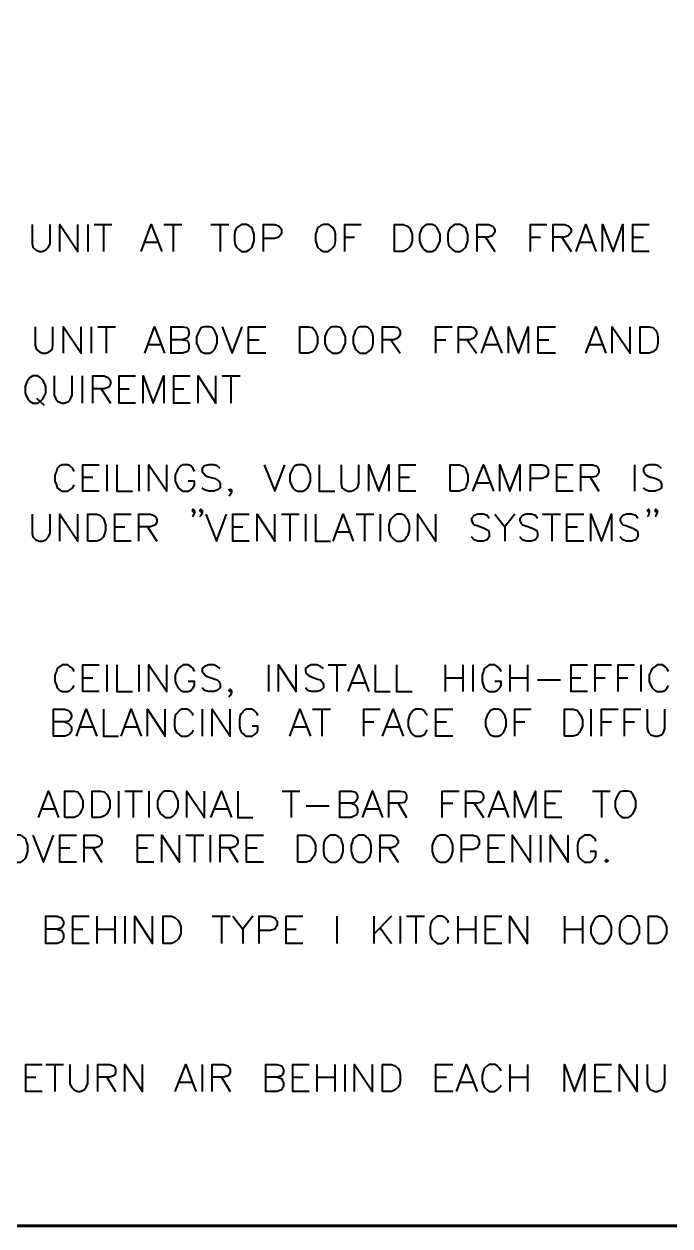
# Model space of a CAD drawing. Header units: inches. Extents: x 5 to 516, y -193 to 129.
# Drawn here: x 392.76 to 401.84, y -189.62 to -172.74 of the extents above; entities that cross this region are included whole.
import ezdxf

# ---------------------------------------------------------------- set-up
doc = ezdxf.new("R2010")
doc.units = ezdxf.units.IN
doc.header["$MEASUREMENT"] = 0
doc.layers.add('PDF10_Geometry', color=7, linetype='Continuous')

msp = doc.modelspace()

# ---------------------------------------------------------------- linework, layer by layer
at = {"layer": 'PDF10_Geometry', "lineweight": 60}
msp.add_lwpolyline([(492.0841215, -99.6385468), (357.0896039, -99.6385468), (357.0896039, -189.6248923), (492.0841215, -189.6248923)], dxfattribs=at)
at = {"layer": 'PDF10_Geometry', "lineweight": 40}
for points in [[(392.8781403, -175.5554603), (392.8781403, -175.8254494), (392.8881399, -175.8754473), (392.9281382, -175.9154457), (392.9781362, -175.9354449), (393.0181346, -175.9354449), (393.0681326, -175.9154457), (393.1081309, -175.8754473), (393.1281301, -175.8254494), (393.1281301, -175.5554603)], [(393.268121, -175.9354449), (393.268121, -175.5554603), (393.5181109, -175.9354449), (393.5181109, -175.5554603)], [(393.6581086, -175.5554603), (393.6581086, -175.9354449)], [(393.7481016, -175.5554603), (393.9980914, -175.5554603)], [(393.8780997, -175.5554603), (393.8780997, -175.9354449)], [(394.4080747, -175.9354449), (394.5480691, -175.5554603), (394.698063, -175.9354449)], [(394.7280618, -175.5554603), (394.9780516, -175.5554603)], [(394.8580599, -175.5554603), (394.8580599, -175.9354449)], [(395.3880349, -175.5554603), (395.6380248, -175.5554603)], [(395.5180331, -175.5554603), (395.5180331, -175.9354449)], [(396.1280049, -175.9354449), (396.1280049, -175.5554603), (396.2879984, -175.5554603), (396.3379964, -175.5754595), (396.3579956, -175.5954587), (396.3779947, -175.6254575), (396.3779947, -175.685455), (396.3579956, -175.7154538), (396.3379964, -175.735453), (396.2879984, -175.7554522), (396.1280049, -175.7554522)], [(397.2679586, -175.9354449), (397.2679586, -175.5554603), (397.4979493, -175.5554603)], [(399.1278831, -175.9354449), (399.1278831, -175.5554603), (399.2878766, -175.5554603), (399.3378745, -175.5754595), (399.3578737, -175.5954587), (399.3778729, -175.6254575), (399.3778729, -175.6654558), (399.3578737, -175.6954546), (399.3378745, -175.7154538), (399.2878766, -175.735453), (399.1278831, -175.735453)], [(399.877856, -175.9354449), (399.877856, -175.5554603), (400.1078467, -175.5554603)], [(400.197843, -175.9354449), (400.197843, -175.5554603), (400.3578365, -175.5554603), (400.4078345, -175.5754595), (400.4278337, -175.5954587), (400.4478329, -175.6254575), (400.4478329, -175.6654558), (400.4278337, -175.6954546), (400.4078345, -175.7154538), (400.3578365, -175.735453), (400.197843, -175.735453)], [(400.51783, -175.9354449), (400.6578243, -175.5554603), (400.7978186, -175.9354449)], [(400.8878116, -175.9354449), (400.8878116, -175.5554603), (401.0378055, -175.9354449), (401.1777998, -175.5554603), (401.1777998, -175.9354449)], [(401.5477882, -175.9354449), (401.3177975, -175.9354449), (401.3177975, -175.5554603), (401.5477882, -175.5554603)], [(397.2679586, -175.735453), (397.4079529, -175.735453)], [(399.2478782, -175.735453), (399.3778729, -175.9354449)], [(399.877856, -175.735453), (400.0178503, -175.735453)], [(400.3178381, -175.735453), (400.4478329, -175.9354449)], [(401.3177975, -175.735453), (401.4677914, -175.735453)], [(394.4680723, -175.8054502), (394.6380654, -175.8054502)], [(400.5678246, -175.8054502), (400.7478173, -175.8054502)], [(392.9181386, -176.9954018), (392.9181386, -177.2553913), (392.9381378, -177.3153888), (392.9781362, -177.3453876), (393.0281342, -177.3653868), (393.0681326, -177.3653868), (393.1181305, -177.3453876), (393.1581289, -177.3153888), (393.1681285, -177.2553913), (393.1681285, -176.9954018)], [(393.3181224, -177.3653868), (393.3181224, -176.9954018), (393.5681123, -177.3653868), (393.5681123, -176.9954018)], [(393.7081032, -176.9954018), (393.7081032, -177.3653868)], [(393.7981029, -176.9954018), (394.0480928, -176.9954018)], [(393.918098, -176.9954018), (393.918098, -177.3653868)], [(394.4580761, -177.3653868), (394.5980704, -176.9954018), (394.7380647, -177.3653868)], [(394.9880512, -177.1753945), (395.0480488, -177.1853941), (395.0680479, -177.2053933), (395.0780475, -177.2453917), (395.0780475, -177.2953897), (395.0680479, -177.335388), (395.0480488, -177.3453876), (394.9880512, -177.3653868), (394.8280577, -177.3653868), (394.8280577, -176.9954018), (394.9880512, -176.9954018), (395.0480488, -177.0054014), (395.0680479, -177.0254006), (395.0780475, -177.065399), (395.0780475, -177.0953978), (395.0680479, -177.1353962), (395.0480488, -177.1553953), (394.9880512, -177.1753945), (394.8280577, -177.1753945)], [(395.5480285, -176.9954018), (395.6880228, -177.3653868), (395.8280171, -176.9954018)], [(396.1580071, -177.3653868), (395.9180168, -177.3653868), (395.9180168, -176.9954018), (396.1580071, -176.9954018)], [(397.7979405, -177.3653868), (397.7979405, -176.9954018), (397.957934, -176.9954018), (398.0079319, -177.0054014), (398.0279311, -177.0254006), (398.0479303, -177.065399), (398.0479303, -177.0953978), (398.0279311, -177.1353962), (398.0079319, -177.1553953), (397.957934, -177.1753945), (397.7979405, -177.1753945)], [(398.5479066, -177.3653868), (398.5479066, -176.9954018), (398.7778973, -176.9954018)], [(398.8678936, -177.3653868), (398.8678936, -176.9954018), (399.0278871, -176.9954018), (399.0778851, -177.0054014), (399.0978843, -177.0254006), (399.1178835, -177.065399), (399.1178835, -177.0953978), (399.0978843, -177.1353962), (399.0778851, -177.1553953), (399.0278871, -177.1753945), (398.8678936, -177.1753945)], [(399.1878806, -177.3653868), (399.3278749, -176.9954018), (399.4778689, -177.3653868)], [(399.5678652, -177.3653868), (399.5678652, -176.9954018), (399.7078595, -177.3653868), (399.8478538, -176.9954018), (399.8478538, -177.3653868)], [(400.2278384, -177.3653868), (399.9878481, -177.3653868), (399.9878481, -176.9954018), (400.2278384, -176.9954018)], [(400.6578243, -177.3653868), (400.7978186, -176.9954018), (400.937813, -177.3653868)], [(401.0278059, -177.3653868), (401.0278059, -176.9954018), (401.2777958, -177.3653868), (401.2777958, -176.9954018)], [(394.5080707, -177.2453917), (394.6880634, -177.2453917)], [(395.9180168, -177.1753945), (396.0680107, -177.1753945)], [(397.9179356, -177.1753945), (398.0479303, -177.3653868)], [(398.5479066, -177.1753945), (398.6879009, -177.1753945)], [(398.9878888, -177.1753945), (399.1178835, -177.3653868)], [(399.237882, -177.2453917), (399.4178747, -177.2453917)], [(399.9878481, -177.1753945), (400.1378421, -177.1753945)], [(400.7078189, -177.2453917), (400.8878116, -177.2453917)], [(393.1881243, -177.6853738), (393.1881243, -177.9553629), (393.2081235, -178.0053608), (393.2381223, -178.0453592), (393.2981198, -178.0653584), (393.3281186, -178.0653584), (393.3881162, -178.0453592), (393.418115, -178.0053608), (393.4381141, -177.9553629), (393.4381141, -177.6853738)], [(393.5781118, -177.6853738), (393.5781118, -178.0653584)], [(393.7281024, -178.0653584), (393.7281024, -177.6853738), (393.8880959, -177.6853738), (393.9380938, -177.705373), (393.958093, -177.7253722), (393.9780922, -177.755371), (393.9780922, -177.7953693), (393.958093, -177.8353677), (393.9380938, -177.8453673), (393.8880959, -177.8653665), (393.7281024, -177.8653665)], [(394.3280814, -178.0653584), (394.0980907, -178.0653584), (394.0980907, -177.6853738), (394.3280814, -177.6853738)], [(394.4380769, -178.0653584), (394.4380769, -177.6853738), (394.5780712, -178.0653584), (394.7280651, -177.6853738), (394.7280651, -178.0653584)], [(395.0980467, -178.0653584), (394.8680561, -178.0653584), (394.8680561, -177.6853738), (395.0980467, -177.6853738)], [(395.2080423, -178.0653584), (395.2080423, -177.6853738), (395.4580321, -178.0653584), (395.4580321, -177.6853738)], [(395.5480285, -177.6853738), (395.7980183, -177.6853738)], [(395.6680236, -177.6853738), (395.6680236, -178.0653584)], [(393.8480975, -177.8653665), (393.9780922, -178.0653584)], [(394.0980907, -177.8653665), (394.238085, -177.8653665)], [(394.8680561, -177.8653665), (395.0080504, -177.8653665)], [(392.9381311, -177.9953612), (393.0481266, -178.0953572)], [(393.4681129, -179.0253194), (393.4481137, -178.985321), (393.4081154, -178.9453226), (393.3781166, -178.9353231), (393.2981198, -178.9353231), (393.268121, -178.9453226), (393.2281227, -178.985321), (393.2181231, -179.0253194), (393.1981239, -179.0753174), (393.1981239, -179.1653137), (393.2181231, -179.2153117), (393.2281227, -179.2553101), (393.268121, -179.2853088), (393.2981198, -179.305308), (393.3781166, -179.305308), (393.4081154, -179.2853088), (393.4481137, -179.2553101), (393.4681129, -179.2153117)], [(393.8180987, -179.305308), (393.588108, -179.305308), (393.588108, -178.9353231), (393.8180987, -178.9353231)], [(393.9280942, -178.9353231), (393.9280942, -179.305308)], [(394.0680886, -178.9353231), (394.0680886, -179.305308), (394.2880796, -179.305308)], [(394.3780794, -178.9353231), (394.3780794, -179.305308)], [(394.5180737, -179.305308), (394.5180737, -178.9353231), (394.7680635, -179.305308), (394.7680635, -178.9353231)], [(395.1580477, -179.0253194), (395.1380485, -178.985321), (395.1080497, -178.9453226), (395.0680513, -178.9353231), (394.9980542, -178.9353231), (394.9680554, -178.9453226), (394.928057, -178.985321), (394.9080578, -179.0253194), (394.8880586, -179.0753174), (394.8880586, -179.1653137), (394.9080578, -179.2153117), (394.928057, -179.2553101), (394.9680554, -179.2853088), (394.9980542, -179.305308), (395.0680513, -179.305308), (395.1080497, -179.2853088), (395.1380485, -179.2553101), (395.1580477, -179.2153117), (395.1580477, -179.1653137), (395.0680513, -179.1653137)], [(395.5180331, -178.985321), (395.4780347, -178.9453226), (395.4280367, -178.9353231), (395.3580396, -178.9353231), (395.298042, -178.9453226), (395.2680432, -178.985321), (395.2680432, -179.0253194), (395.2880424, -179.0553182), (395.298042, -179.0753174), (395.3380404, -179.0953166), (395.4480359, -179.1253153), (395.4780347, -179.1453145), (395.4980339, -179.1653137), (395.5180331, -179.1953125), (395.5180331, -179.2553101), (395.4780347, -179.2853088), (395.4280367, -179.305308), (395.3580396, -179.305308), (395.298042, -179.2853088), (395.2680432, -179.2553101)], [(396.1380079, -178.9353231), (396.2880018, -179.305308), (396.4279961, -178.9353231)], [(396.9079732, -178.9353231), (396.9079732, -179.305308), (397.1279643, -179.305308)], [(397.217964, -178.9353231), (397.217964, -179.1953125), (397.2279636, -179.2553101), (397.267962, -179.2853088), (397.31796, -179.305308), (397.3579583, -179.305308), (397.4079563, -179.2853088), (397.4479547, -179.2553101), (397.4679539, -179.1953125), (397.4679539, -178.9353231)], [(397.6079448, -179.305308), (397.6079448, -178.9353231), (397.7479391, -179.305308), (397.8879334, -178.9353231), (397.8879334, -179.305308)], [(398.2679214, -179.305308), (398.0379307, -179.305308), (398.0379307, -178.9353231), (398.2679214, -178.9353231)], [(399.0678855, -179.305308), (399.2178794, -178.9353231), (399.3578737, -179.305308)], [(399.4478701, -179.305308), (399.4478701, -178.9353231), (399.5878644, -179.305308), (399.7278587, -178.9353231), (399.7278587, -179.305308)], [(399.877856, -179.305308), (399.877856, -178.9353231), (400.0378495, -178.9353231), (400.0878475, -178.9453226), (400.1078467, -178.9653218), (400.1278458, -179.0053202), (400.1278458, -179.0553182), (400.1078467, -179.0953166), (400.0878475, -179.1053161), (400.0378495, -179.1253153), (399.877856, -179.1253153)], [(400.4778282, -179.305308), (400.2478376, -179.305308), (400.2478376, -178.9353231), (400.4778282, -178.9353231)], [(400.5878238, -179.305308), (400.5878238, -178.9353231), (400.7478173, -178.9353231), (400.7978152, -178.9453226), (400.8178144, -178.9653218), (400.8378136, -179.0053202), (400.8378136, -179.035319), (400.8178144, -179.0753174), (400.7978152, -179.0953166), (400.7478173, -179.1053161), (400.5878238, -179.1053161)], [(401.3377967, -178.9353231), (401.3377967, -179.305308)], [(401.7177813, -178.985321), (401.6777829, -178.9453226), (401.6277849, -178.9353231), (401.5477882, -178.9353231), (401.4977902, -178.9453226), (401.4677914, -178.985321), (401.4677914, -179.0253194), (401.477791, -179.0553182), (401.4977902, -179.0753174), (401.5377886, -179.0953166), (401.6377845, -179.1253153), (401.6777829, -179.1453145), (401.6977821, -179.1653137), (401.7177813, -179.1953125), (401.7177813, -179.2553101), (401.6777829, -179.2853088), (401.6277849, -179.305308), (401.5477882, -179.305308), (401.4977902, -179.2853088), (401.4677914, -179.2553101)], [(393.588108, -179.1053161), (393.7281024, -179.1053161)], [(398.0379307, -179.1053161), (398.177925, -179.1053161)], [(400.2478376, -179.1053161), (400.3878319, -179.1053161)], [(400.7178219, -179.1053161), (400.837817, -179.305308)], [(395.6780266, -179.2853088), (395.6580274, -179.305308), (395.6380282, -179.2853088), (395.6580274, -179.2753092), (395.6780266, -179.2853088), (395.6780266, -179.3253072), (395.6580274, -179.355306), (395.6380282, -179.3753052)], [(399.1278831, -179.1853129), (399.2978762, -179.1853129)], [(392.8781403, -179.625295), (392.8781403, -179.8952841), (392.8881399, -179.945282), (392.9281382, -179.9852804), (392.9781362, -180.0052796), (393.0181346, -180.0052796), (393.0681326, -179.9852804), (393.1081309, -179.945282), (393.1281301, -179.8952841), (393.1281301, -179.625295)], [(393.268121, -180.0052796), (393.268121, -179.625295), (393.5181109, -180.0052796), (393.5181109, -179.625295)], [(394.2680838, -180.0052796), (394.0380932, -180.0052796), (394.0380932, -179.625295), (394.2680838, -179.625295)], [(394.3780794, -180.0052796), (394.3780794, -179.625295), (394.5380729, -179.625295), (394.5880708, -179.6452942), (394.60807, -179.6652934), (394.6280692, -179.6952922), (394.6280692, -179.7352906), (394.60807, -179.7752889), (394.5880708, -179.7852885), (394.5380729, -179.8052877), (394.3780794, -179.8052877)], [(395.1580477, -179.5752971), (395.1380485, -179.5952963), (395.1280489, -179.5752971), (395.1380485, -179.5552979), (395.1580477, -179.5752971), (395.1580477, -179.6052958), (395.1380485, -179.6452942), (395.1280489, -179.6652934)], [(395.2680398, -179.5752971), (395.2480406, -179.5952963), (395.2280414, -179.5752971), (395.2480406, -179.5552979), (395.2680398, -179.5752971), (395.2680398, -179.6052958), (395.2480406, -179.6452942), (395.2280414, -179.6652934)], [(395.3180412, -179.625295), (395.4680351, -180.0052796), (395.6080294, -179.625295)], [(395.9280164, -180.0052796), (395.6980258, -180.0052796), (395.6980258, -179.625295), (395.9280164, -179.625295)], [(396.0380119, -180.0052796), (396.0380119, -179.625295), (396.2880018, -180.0052796), (396.2880018, -179.625295)], [(396.3779981, -179.625295), (396.627988, -179.625295)], [(396.4979933, -179.625295), (396.4979933, -180.0052796)], [(396.7179843, -179.625295), (396.7179843, -180.0052796)], [(396.8579786, -179.625295), (396.8579786, -180.0052796), (397.0679701, -180.0052796)], [(397.1079651, -180.0052796), (397.2479594, -179.625295), (397.3879537, -180.0052796)], [(397.4279521, -179.625295), (397.677942, -179.625295)], [(397.5479472, -179.625295), (397.5479472, -180.0052796)], [(397.7679383, -179.625295), (397.7679383, -180.0052796)], [(398.2979202, -180.0052796), (398.2979202, -179.625295), (398.54791, -180.0052796), (398.54791, -179.625295)], [(399.2978796, -179.6852926), (399.2678808, -179.6452942), (399.2178828, -179.625295), (399.1378861, -179.625295), (399.0878881, -179.6452942), (399.0478897, -179.6852926), (399.0478897, -179.7152914), (399.0678889, -179.7552898), (399.0878881, -179.7752889), (399.1278865, -179.7852885), (399.2278824, -179.8252869), (399.2678808, -179.8452861), (399.28788, -179.8552857), (399.2978796, -179.8952841), (399.2978796, -179.945282), (399.2678808, -179.9852804), (399.2178828, -180.0052796), (399.1378861, -180.0052796), (399.0878881, -179.9852804), (399.0478897, -179.945282)], [(399.3778763, -179.625295), (399.5178706, -179.8052877), (399.5178706, -180.0052796)], [(399.6578649, -179.625295), (399.5178706, -179.8052877)], [(399.9778519, -179.6852926), (399.9478532, -179.6452942), (399.8878556, -179.625295), (399.8178584, -179.625295), (399.7678605, -179.6452942), (399.7278621, -179.6852926), (399.7278621, -179.7152914), (399.7478613, -179.7552898), (399.7678605, -179.7752889), (399.7978592, -179.7852885), (399.9078548, -179.8252869), (399.9478532, -179.8452861), (399.9678523, -179.8552857), (399.9778519, -179.8952841), (399.9778519, -179.945282), (399.9478532, -179.9852804), (399.8878556, -180.0052796), (399.8178584, -180.0052796), (399.7678605, -179.9852804), (399.7278621, -179.945282)], [(400.0478457, -179.625295), (400.2978356, -179.625295)], [(400.1778438, -179.625295), (400.1778438, -180.0052796)], [(400.6278222, -180.0052796), (400.3878319, -180.0052796), (400.3878319, -179.625295), (400.6278222, -179.625295)], [(400.7278181, -180.0052796), (400.7278181, -179.625295), (400.877812, -180.0052796), (401.0178063, -179.625295), (401.0178063, -180.0052796)], [(401.3877913, -179.6852926), (401.3577925, -179.6452942), (401.2977949, -179.625295), (401.2277978, -179.625295), (401.1777998, -179.6452942), (401.1378014, -179.6852926), (401.1378014, -179.7152914), (401.1578006, -179.7552898), (401.1777998, -179.7752889), (401.2177982, -179.7852885), (401.3177941, -179.8252869), (401.3577925, -179.8452861), (401.3777917, -179.8552857), (401.3877913, -179.8952841), (401.3877913, -179.945282), (401.3577925, -179.9852804), (401.2977949, -180.0052796), (401.2277978, -180.0052796), (401.1777998, -179.9852804), (401.1378014, -179.945282)], [(401.5477848, -179.5752971), (401.5377852, -179.5952963), (401.517786, -179.5752971), (401.5377852, -179.5552979), (401.5477848, -179.5752971), (401.5477848, -179.6052958), (401.5377852, -179.6452942), (401.517786, -179.6652934)], [(401.6577837, -179.5752971), (401.6377845, -179.5952963), (401.6277849, -179.5752971), (401.6377845, -179.5552979), (401.6577837, -179.5752971), (401.6577837, -179.6052958), (401.6377845, -179.6452942), (401.6277849, -179.6652934)], [(394.0380932, -179.8052877), (394.1780875, -179.8052877)], [(394.4980745, -179.8052877), (394.6280692, -180.0052796)], [(395.6980258, -179.8052877), (395.8380201, -179.8052877)], [(397.1579665, -179.8752849), (397.3379592, -179.8752849)], [(400.3878319, -179.8052877), (400.5378258, -179.8052877)], [(393.4681129, -181.8352061), (393.4481137, -181.7952078), (393.4081154, -181.765209), (393.3781166, -181.7452098), (393.2981198, -181.7452098), (393.268121, -181.765209), (393.2281227, -181.7952078), (393.2181231, -181.8352061), (393.1981239, -181.8852041), (393.1981239, -181.9752004), (393.2181231, -182.035198), (393.2281227, -182.0651968), (393.268121, -182.1051952), (393.2981198, -182.1151948), (393.3781166, -182.1151948), (393.4081154, -182.1051952), (393.4481137, -182.0651968), (393.4681129, -182.035198)], [(393.8180987, -182.1151948), (393.588108, -182.1151948), (393.588108, -181.7452098), (393.8180987, -181.7452098)], [(393.9280942, -181.7452098), (393.9280942, -182.1151948)], [(394.0680886, -181.7452098), (394.0680886, -182.1151948), (394.2880796, -182.1151948)], [(394.3780794, -181.7452098), (394.3780794, -182.1151948)], [(394.5180737, -182.1151948), (394.5180737, -181.7452098), (394.7680635, -182.1151948), (394.7680635, -181.7452098)], [(395.1580477, -181.8352061), (395.1380485, -181.7952078), (395.1080497, -181.765209), (395.0680513, -181.7452098), (394.9980542, -181.7452098), (394.9680554, -181.765209), (394.928057, -181.7952078), (394.9080578, -181.8352061), (394.8880586, -181.8852041), (394.8880586, -181.9752004), (394.9080578, -182.035198), (394.928057, -182.0651968), (394.9680554, -182.1051952), (394.9980542, -182.1151948), (395.0680513, -182.1151948), (395.1080497, -182.1051952), (395.1380485, -182.0651968), (395.1580477, -182.035198), (395.1580477, -181.9752004), (395.0680513, -181.9752004)], [(395.5180331, -181.7952078), (395.4780347, -181.765209), (395.4280367, -181.7452098), (395.3580396, -181.7452098), (395.298042, -181.765209), (395.2680432, -181.7952078), (395.2680432, -181.8352061), (395.2880424, -181.8652049), (395.298042, -181.8852041), (395.3380404, -181.9052033), (395.4480359, -181.9452017), (395.4780347, -181.9552013), (395.4980339, -181.9752004), (395.5180331, -182.0151988), (395.5180331, -182.0651968), (395.4780347, -182.1051952), (395.4280367, -182.1151948), (395.3580396, -182.1151948), (395.298042, -182.1051952), (395.2680432, -182.0651968)], [(396.1980054, -181.7452098), (396.1980054, -182.1151948)], [(396.3379998, -182.1151948), (396.3379998, -181.7452098), (396.5879896, -182.1151948), (396.5879896, -181.7452098)], [(396.9679708, -181.7952078), (396.9279724, -181.765209), (396.8779744, -181.7452098), (396.7979777, -181.7452098), (396.7479797, -181.765209), (396.7179809, -181.7952078), (396.7179809, -181.8352061), (396.7279805, -181.8652049), (396.7479797, -181.8852041), (396.7879781, -181.9052033), (396.887974, -181.9452017), (396.9279724, -181.9552013), (396.9479716, -181.9752004), (396.9679708, -182.0151988), (396.9679708, -182.0651968), (396.9279724, -182.1051952), (396.8779744, -182.1151948), (396.7979777, -182.1151948), (396.7479797, -182.1051952), (396.7179809, -182.0651968)], [(397.0379713, -181.7452098), (397.2879612, -181.7452098)], [(397.1579665, -181.7452098), (397.1579665, -182.1151948)], [(397.31796, -182.1151948), (397.4679539, -181.7452098), (397.6079482, -182.1151948)], [(397.6979445, -181.7452098), (397.6979445, -182.1151948), (397.907936, -182.1151948)], [(397.9979323, -181.7452098), (397.9979323, -182.1151948), (398.2179234, -182.1151948)], [(398.6779047, -181.7452098), (398.6779047, -182.1151948)], [(398.9278912, -181.7452098), (398.9278912, -182.1151948)], [(399.0678855, -181.7452098), (399.0678855, -182.1151948)], [(399.4678693, -181.8352061), (399.4478701, -181.7952078), (399.4078717, -181.765209), (399.3778729, -181.7452098), (399.2978762, -181.7452098), (399.2678774, -181.765209), (399.227879, -181.7952078), (399.2178794, -181.8352061), (399.1978802, -181.8852041), (399.1978802, -181.9752004), (399.2178794, -182.035198), (399.227879, -182.0651968), (399.2678774, -182.1051952), (399.2978762, -182.1151948), (399.3778729, -182.1151948), (399.4078717, -182.1051952), (399.4478701, -182.0651968), (399.4678693, -182.035198), (399.4678693, -181.9752004), (399.3778729, -181.9752004)], [(399.5878644, -181.7452098), (399.5878644, -182.1151948)], [(399.8378576, -181.7452098), (399.8378576, -182.1151948)], [(400.6778201, -182.1151948), (400.4478295, -182.1151948), (400.4478295, -181.7452098), (400.6778201, -181.7452098)], [(400.7878157, -182.1151948), (400.7878157, -181.7452098), (401.0178063, -181.7452098)], [(401.1078027, -182.1151948), (401.1078027, -181.7452098), (401.3377933, -181.7452098)], [(401.4277897, -181.7452098), (401.4277897, -182.1151948)], [(401.8177772, -181.8352061), (401.797778, -181.7952078), (401.7677792, -181.765209), (401.7277809, -181.7452098), (401.6577837, -181.7452098), (401.6277849, -181.765209), (401.5877866, -181.7952078), (401.5677874, -181.8352061), (401.5477882, -181.8852041), (401.5477882, -181.9752004), (401.5677874, -182.035198), (401.5877866, -182.0651968), (401.6277849, -182.1051952), (401.6577837, -182.1151948), (401.7277809, -182.1151948), (401.7677792, -182.1051952), (401.797778, -182.0651968), (401.8177772, -182.035198)], [(393.588108, -181.9252025), (393.7281024, -181.9252025)], [(397.3779575, -181.9951996), (397.5479506, -181.9951996)], [(398.6779047, -181.9252025), (398.9278946, -181.9252025)], [(399.5878644, -181.9252025), (399.8378542, -181.9252025)], [(399.9778519, -181.9552013), (400.2978389, -181.9552013)], [(400.4478295, -181.9252025), (400.5878238, -181.9252025)], [(400.7878157, -181.9252025), (400.92781, -181.9252025)], [(401.1078027, -181.9252025), (401.247797, -181.9252025)], [(395.6780266, -182.1051952), (395.6580274, -182.1151948), (395.6380282, -182.1051952), (395.6580274, -182.085196), (395.6780266, -182.1051952), (395.6780266, -182.1351939), (395.6580274, -182.1751923), (395.6380282, -182.1951915)], [(393.3381148, -182.5451773), (393.3881128, -182.5651765), (393.408112, -182.5851757), (393.4281112, -182.6151745), (393.4281112, -182.675172), (393.408112, -182.7051708), (393.3881128, -182.72517), (393.3381148, -182.7451692), (393.1781213, -182.7451692), (393.1781213, -182.3651846), (393.3381148, -182.3651846), (393.3881128, -182.3851838), (393.408112, -182.405183), (393.4281112, -182.4451814), (393.4281112, -182.4751801), (393.408112, -182.5151785), (393.3881128, -182.5351777), (393.3381148, -182.5451773), (393.1781213, -182.5451773)], [(393.4981151, -182.7451692), (393.6381094, -182.3651846), (393.7881033, -182.7451692)], [(393.8780997, -182.3651846), (393.8780997, -182.7451692), (394.0880911, -182.7451692)], [(394.1280861, -182.7451692), (394.2680804, -182.3651846), (394.4080747, -182.7451692)], [(394.4980745, -182.7451692), (394.4980745, -182.3651846), (394.7480643, -182.7451692), (394.7480643, -182.3651846)], [(395.1380485, -182.455181), (395.1280489, -182.4251822), (395.0880505, -182.3851838), (395.0480521, -182.3651846), (394.978055, -182.3651846), (394.9480562, -182.3851838), (394.9080578, -182.4251822), (394.8880586, -182.455181), (394.8780591, -182.5151785), (394.8780591, -182.6051749), (394.8880586, -182.6551728), (394.9080578, -182.6951712), (394.9480562, -182.72517), (394.978055, -182.7451692), (395.0480521, -182.7451692), (395.0880505, -182.72517), (395.1280489, -182.6951712), (395.1380485, -182.6551728)], [(395.2680398, -182.3651846), (395.2680398, -182.7451692)], [(395.4080341, -182.7451692), (395.4080341, -182.3651846), (395.658024, -182.7451692), (395.658024, -182.3651846)], [(396.0480081, -182.455181), (396.0380086, -182.4251822), (395.9980102, -182.3851838), (395.9680114, -182.3651846), (395.8880146, -182.3651846), (395.8580159, -182.3851838), (395.8180175, -182.4251822), (395.7980183, -182.455181), (395.7880187, -182.5151785), (395.7880187, -182.6051749), (395.7980183, -182.6551728), (395.8180175, -182.6951712), (395.8580159, -182.72517), (395.8880146, -182.7451692), (395.9680114, -182.7451692), (395.9980102, -182.72517), (396.0380086, -182.6951712), (396.0480081, -182.6551728), (396.0480081, -182.6051749), (395.9680114, -182.6051749)], [(396.4979933, -182.7451692), (396.6379876, -182.3651846), (396.7879815, -182.7451692)], [(396.8179803, -182.3651846), (397.0679701, -182.3651846)], [(396.9479716, -182.3651846), (396.9479716, -182.7451692)], [(397.537951, -182.7451692), (397.537951, -182.3651846), (397.7679417, -182.3651846)], [(397.7979405, -182.7451692), (397.9479344, -182.3651846), (398.0879287, -182.7451692)], [(398.4279115, -182.455181), (398.4079123, -182.4251822), (398.3779135, -182.3851838), (398.3379151, -182.3651846), (398.267918, -182.3651846), (398.2279196, -182.3851838), (398.1979208, -182.4251822), (398.1779216, -182.455181), (398.1579225, -182.5151785), (398.1579225, -182.6051749), (398.1779216, -182.6551728), (398.1979208, -182.6951712), (398.2279196, -182.72517), (398.267918, -182.7451692), (398.3379151, -182.7451692), (398.3779135, -182.72517), (398.4079123, -182.6951712), (398.4279115, -182.6551728)], [(398.7878969, -182.7451692), (398.5479066, -182.7451692), (398.5479066, -182.3651846), (398.7878969, -182.3651846)], [(399.6578649, -182.7451692), (399.6578649, -182.3651846), (399.8878556, -182.3651846)], [(400.7278181, -182.3651846), (400.7278181, -182.7451692)], [(400.8778154, -182.7451692), (400.8778154, -182.3651846), (401.1078061, -182.3651846)], [(401.1978024, -182.7451692), (401.1978024, -182.3651846), (401.4277931, -182.3651846)], [(401.5177894, -182.3651846), (401.5177894, -182.6351736), (401.5377886, -182.6951712), (401.5677874, -182.72517), (401.6277849, -182.7451692), (401.6577837, -182.7451692), (401.7177813, -182.72517), (401.7477801, -182.6951712), (401.7677792, -182.6351736), (401.7677792, -182.3651846)], [(393.5481097, -182.6151745), (393.7281024, -182.6151745)], [(394.1780875, -182.6151745), (394.3580802, -182.6151745)], [(396.5479878, -182.6151745), (396.7279805, -182.6151745)], [(397.537951, -182.5451773), (397.6779453, -182.5451773)], [(397.857938, -182.6151745), (398.0379307, -182.6151745)], [(398.5479066, -182.5451773), (398.6979005, -182.5451773)], [(399.6578649, -182.5451773), (399.7978592, -182.5451773)], [(400.8778154, -182.5451773), (401.0178097, -182.5451773)], [(401.1978024, -182.5451773), (401.3377967, -182.5451773)], [(392.9681332, -183.8851229), (393.1081275, -183.5151379), (393.2481219, -183.8851229)], [(394.0880877, -183.5151379), (394.0880877, -183.8851229)], [(394.1780875, -183.5151379), (394.4280773, -183.5151379)], [(394.2980826, -183.5151379), (394.2980826, -183.8851229)], [(394.5180737, -183.5151379), (394.5180737, -183.8851229)], [(395.0480488, -183.8851229), (395.0480488, -183.5151379), (395.2980386, -183.8851229), (395.2980386, -183.5151379)], [(395.3880349, -183.8851229), (395.5380289, -183.5151379), (395.6780232, -183.8851229)], [(395.7680195, -183.5151379), (395.7680195, -183.8851229), (395.978011, -183.8851229)], [(396.3879943, -183.5151379), (396.6379842, -183.5151379)], [(396.5179925, -183.5151379), (396.5179925, -183.8851229)], [(397.3579583, -183.685131), (397.4079563, -183.7051302), (397.4279555, -183.7251294), (397.4479547, -183.7651278), (397.4479547, -183.8151257), (397.4279555, -183.8551241), (397.4079563, -183.8651237), (397.3579583, -183.8851229), (397.1979648, -183.8851229), (397.1979648, -183.5151379), (397.3579583, -183.5151379), (397.4079563, -183.5251375), (397.4279555, -183.5451367), (397.4479547, -183.5851351), (397.4479547, -183.6151338), (397.4279555, -183.6551322), (397.4079563, -183.6751314), (397.3579583, -183.685131), (397.1979648, -183.685131)], [(397.5179518, -183.8851229), (397.6579462, -183.5151379), (397.7979405, -183.8851229)], [(397.8879334, -183.8851229), (397.8879334, -183.5151379), (398.0479269, -183.5151379), (398.1079245, -183.5251375), (398.1279237, -183.5451367), (398.1379233, -183.5851351), (398.1379233, -183.6151338), (398.1279237, -183.6551322), (398.1079245, -183.6751314), (398.0479269, -183.685131), (397.8879334, -183.685131)], [(398.6379064, -183.8851229), (398.6379064, -183.5151379), (398.8778966, -183.5151379)], [(398.9678896, -183.8851229), (398.9678896, -183.5151379), (399.1278831, -183.5151379), (399.177881, -183.5251375), (399.1978802, -183.5451367), (399.2178794, -183.5851351), (399.2178794, -183.6151338), (399.1978802, -183.6551322), (399.177881, -183.6751314), (399.1278831, -183.685131), (398.9678896, -183.685131)], [(399.2878766, -183.8851229), (399.4278709, -183.5151379), (399.5678652, -183.8851229)], [(399.6578649, -183.8851229), (399.6578649, -183.5151379), (399.7978592, -183.8851229), (399.9478532, -183.5151379), (399.9478532, -183.8851229)], [(400.3178347, -183.8851229), (400.0878441, -183.8851229), (400.0878441, -183.5151379), (400.3178347, -183.5151379)], [(400.7478173, -183.5151379), (400.9978071, -183.5151379)], [(400.8778154, -183.5151379), (400.8778154, -183.8851229)], [(398.0179315, -183.685131), (398.1379267, -183.8851229)], [(398.6379064, -183.685131), (398.7879003, -183.685131)], [(399.0878847, -183.685131), (399.2178794, -183.8851229)], [(400.0878441, -183.685131), (400.2278384, -183.685131)], [(393.0181278, -183.7651278), (393.1981205, -183.7651278)], [(395.4480325, -183.7651278), (395.6280252, -183.7651278)], [(396.7279805, -183.7251294), (397.0479675, -183.7251294)], [(397.5679464, -183.7651278), (397.7479391, -183.7651278)], [(399.3378779, -183.7651278), (399.5178706, -183.7651278)], [(392.8881365, -184.1351127), (393.0381304, -184.5150973), (393.1781247, -184.1351127)], [(393.4981117, -184.5150981), (393.268121, -184.5150981), (393.268121, -184.1351136), (393.4981117, -184.1351136)], [(393.6081072, -184.5150981), (393.6081072, -184.1351136), (393.7681007, -184.1351136), (393.8180987, -184.1551128), (393.8380979, -184.175112), (393.8580971, -184.2051107), (393.8580971, -184.2451091), (393.8380979, -184.2751079), (393.8180987, -184.2951071), (393.7681007, -184.3151063), (393.6081072, -184.3151063)], [(394.5880708, -184.5150981), (394.3580802, -184.5150981), (394.3580802, -184.1351136), (394.5880708, -184.1351136)], [(394.6980664, -184.5150981), (394.6980664, -184.1351136), (394.9480562, -184.5150981), (394.9480562, -184.1351136)], [(395.0380526, -184.1351127), (395.2880424, -184.1351127)], [(395.1580477, -184.1351127), (395.1580477, -184.5150973)], [(395.3780387, -184.1351127), (395.3780387, -184.5150973)], [(395.5180331, -184.5150981), (395.5180331, -184.1351136), (395.6780266, -184.1351136), (395.7280245, -184.1551128), (395.7480237, -184.175112), (395.7680229, -184.2051107), (395.7680229, -184.2451091), (395.7480237, -184.2751079), (395.7280245, -184.2951071), (395.6780266, -184.3151063), (395.5180331, -184.3151063)], [(396.1280049, -184.5150981), (395.8880146, -184.5150981), (395.8880146, -184.1351136), (396.1280049, -184.1351136)], [(397.7679383, -184.5150981), (397.7679383, -184.1351136), (397.9279318, -184.1351136), (397.9779298, -184.1551128), (397.997929, -184.175112), (398.0179281, -184.2051107), (398.0179281, -184.2451091), (397.997929, -184.2751079), (397.9779298, -184.2951071), (397.9279318, -184.3151063), (397.7679383, -184.3151063)], [(398.907892, -184.5150981), (398.907892, -184.1351136), (399.0678855, -184.1351136), (399.1278831, -184.1551128), (399.1378827, -184.175112), (399.1578818, -184.2051107), (399.1578818, -184.2651083), (399.1378827, -184.2951071), (399.1278831, -184.3151063), (399.0678855, -184.3351055), (398.907892, -184.3351055)], [(399.5178672, -184.5150981), (399.2878766, -184.5150981), (399.2878766, -184.1351136), (399.5178672, -184.1351136)], [(399.6278628, -184.5150981), (399.6278628, -184.1351136), (399.8778526, -184.5150981), (399.8778526, -184.1351136)], [(400.0178503, -184.1351127), (400.0178503, -184.5150973)], [(400.1578446, -184.5150981), (400.1578446, -184.1351136), (400.4078345, -184.5150981), (400.4078345, -184.1351136)], [(400.7978186, -184.2251099), (400.787819, -184.1851115), (400.7478207, -184.1551128), (400.7178219, -184.1351136), (400.6378251, -184.1351136), (400.6078264, -184.1551128), (400.567828, -184.1851115), (400.5478288, -184.2251099), (400.5378292, -184.2751079), (400.5378292, -184.3651042), (400.5478288, -184.4251018), (400.567828, -184.4551006), (400.6078264, -184.495099), (400.6378251, -184.5150981), (400.7178219, -184.5150981), (400.7478207, -184.495099), (400.787819, -184.4551006), (400.7978186, -184.4251018), (400.7978186, -184.3651042), (400.7178219, -184.3651042)], [(393.268121, -184.3151063), (393.4081154, -184.3151063)], [(393.7281024, -184.3151063), (393.8580971, -184.5150981)], [(394.3580802, -184.3151063), (394.4980745, -184.3151063)], [(395.6380282, -184.3151063), (395.7680229, -184.5150981)], [(395.8880146, -184.3151063), (396.0380086, -184.3151063)], [(397.8879334, -184.3151063), (398.0179281, -184.5150981)], [(399.2878766, -184.3151063), (399.4278709, -184.3151063)], [(393.2281227, -185.45506), (393.2881202, -185.4750592), (393.2981198, -185.4950583), (393.318119, -185.5250571), (393.318119, -185.5850547), (393.2981198, -185.6150535), (393.2881202, -185.6350527), (393.2281227, -185.6550518), (393.0681292, -185.6550518), (393.0681292, -185.2750673), (393.2281227, -185.2750673), (393.2881202, -185.2950665), (393.2981198, -185.3150657), (393.318119, -185.3450644), (393.318119, -185.3850628), (393.2981198, -185.4250612), (393.2881202, -185.4350608), (393.2281227, -185.45506), (393.0681292, -185.45506)], [(393.6781044, -185.6550518), (393.4481137, -185.6550518), (393.4481137, -185.2750673), (393.6781044, -185.2750673)], [(393.7880999, -185.2750673), (393.7880999, -185.6550518)], [(394.0380932, -185.2750673), (394.0380932, -185.6550518)], [(394.1780875, -185.2750673), (394.1780875, -185.6550518)], [(394.3180818, -185.6550518), (394.3180818, -185.2750673), (394.5680716, -185.6550518), (394.5680716, -185.2750673)], [(395.4080341, -185.2750673), (395.658024, -185.2750673)], [(395.5380322, -185.2750673), (395.5380322, -185.6550518)], [(395.6980258, -185.2750673), (395.8380201, -185.45506), (395.8380201, -185.6550518)], [(395.9780144, -185.2750673), (395.8380201, -185.45506)], [(396.0680073, -185.6550518), (396.0680073, -185.2750673), (396.2280008, -185.2750673), (396.2879984, -185.2950665), (396.297998, -185.3150657), (396.3179972, -185.3450644), (396.3179972, -185.405062), (396.297998, -185.4350608), (396.2879984, -185.45506), (396.2280008, -185.4750592), (396.0680073, -185.4750592)], [(396.6779826, -185.6550518), (396.4479919, -185.6550518), (396.4479919, -185.2750673), (396.6779826, -185.2750673)], [(397.1579665, -185.2750673), (397.1579665, -185.6550518)], [(397.9279318, -185.2750673), (397.677942, -185.5250571)], [(397.6779453, -185.2750673), (397.6779453, -185.6550518)], [(398.0479269, -185.2750673), (398.0479269, -185.6550518)], [(398.1379267, -185.2750673), (398.3879165, -185.2750673)], [(398.267918, -185.2750673), (398.267918, -185.6550518)], [(398.7278993, -185.3650636), (398.7178997, -185.3350648), (398.6779013, -185.2950665), (398.637903, -185.2750673), (398.5679058, -185.2750673), (398.537907, -185.2950665), (398.4979087, -185.3350648), (398.4779095, -185.3650636), (398.4679099, -185.4250612), (398.4679099, -185.5150575), (398.4779095, -185.5650555), (398.4979087, -185.5950543), (398.537907, -185.6350527), (398.5679058, -185.6550518), (398.637903, -185.6550518), (398.6779013, -185.6350527), (398.7178997, -185.5950543), (398.7278993, -185.5650555)], [(398.8578974, -185.2750673), (398.8578974, -185.6550518)], [(399.1078839, -185.2750673), (399.1078839, -185.6550518)], [(399.4778689, -185.6550518), (399.2478782, -185.6550518), (399.2478782, -185.2750673), (399.4778689, -185.2750673)], [(399.5878644, -185.6550518), (399.5878644, -185.2750673), (399.8378542, -185.6550518), (399.8378542, -185.2750673)], [(400.3578365, -185.2750673), (400.3578365, -185.6550518)], [(400.607823, -185.2750673), (400.607823, -185.6550518)], [(393.4481137, -185.45506), (393.588108, -185.45506)], [(393.7880999, -185.45506), (394.0380898, -185.45506)], [(396.4479919, -185.45506), (396.5879862, -185.45506)], [(397.7679383, -185.4350608), (397.9279318, -185.6550518)], [(398.8578974, -185.45506), (399.1078873, -185.45506)], [(399.2478782, -185.45506), (399.3878725, -185.45506)], [(400.3578365, -185.45506), (400.6078264, -185.45506)], [(393.0181312, -187.7349682), (392.7881405, -187.7349682), (392.7881405, -187.3549837), (393.0181312, -187.3549837)], [(393.0681292, -187.3549828), (393.318119, -187.3549828)], [(393.1981273, -187.3549828), (393.1981273, -187.7349674)], [(393.4081154, -187.3549828), (393.4081154, -187.6249718), (393.4281145, -187.6749698), (393.4681129, -187.7149682), (393.5181109, -187.7349674), (393.5481097, -187.7349674), (393.6081072, -187.7149682), (393.638106, -187.6749698), (393.6581052, -187.6249718), (393.6581052, -187.3549828)], [(393.7981029, -187.7349682), (393.7981029, -187.3549837), (393.968096, -187.3549837), (394.018094, -187.3749828), (394.0380932, -187.394982), (394.0480928, -187.4249808), (394.0480928, -187.4649792), (394.0380932, -187.5049776), (394.018094, -187.5149772), (393.968096, -187.5349763), (393.7981029, -187.5349763)], [(394.1780875, -187.7349682), (394.1780875, -187.3549837), (394.4280773, -187.7349682), (394.4280773, -187.3549837)], [(394.8880553, -187.7349682), (395.0380492, -187.3549837), (395.1780435, -187.7349682)], [(395.2680398, -187.3549828), (395.2680398, -187.7349674)], [(395.4080341, -187.7349682), (395.4080341, -187.3549837), (395.5680276, -187.3549837), (395.6280252, -187.3749828), (395.6380248, -187.394982), (395.658024, -187.4249808), (395.658024, -187.4649792), (395.6380248, -187.5049776), (395.6280252, -187.5149772), (395.5680276, -187.5349763), (395.4080341, -187.5349763)], [(396.3180006, -187.5349763), (396.3779981, -187.5549755), (396.3879977, -187.5749747), (396.4079969, -187.6049735), (396.4079969, -187.6649711), (396.3879977, -187.6949699), (396.3779981, -187.714969), (396.3180006, -187.7349682), (396.1580071, -187.7349682), (396.1580071, -187.3549837), (396.3180006, -187.3549837), (396.3779981, -187.3749828), (396.3879977, -187.394982), (396.4079969, -187.4249808), (396.4079969, -187.4649792), (396.3879977, -187.5049776), (396.3779981, -187.5149772), (396.3180006, -187.5349763), (396.1580071, -187.5349763)], [(396.7679823, -187.7349682), (396.5379916, -187.7349682), (396.5379916, -187.3549837), (396.7679823, -187.3549837)], [(396.8779778, -187.3549828), (396.8779778, -187.7349674)], [(397.1279643, -187.3549828), (397.1279643, -187.7349674)], [(397.2679586, -187.3549828), (397.2679586, -187.7349674)], [(397.4079529, -187.7349682), (397.4079529, -187.3549837), (397.6579428, -187.7349682), (397.6579428, -187.3549837)], [(398.7878969, -187.7349682), (398.5479066, -187.7349682), (398.5479066, -187.3549837), (398.7878969, -187.3549837)], [(398.8378982, -187.7349682), (398.9778926, -187.3549837), (399.1278865, -187.7349682)], [(399.4678693, -187.44498), (399.4478701, -187.4149812), (399.4078717, -187.3749828), (399.3778729, -187.3549837), (399.2978762, -187.3549837), (399.2678774, -187.3749828), (399.227879, -187.4149812), (399.2178794, -187.44498), (399.1978802, -187.5049776), (399.1978802, -187.5849743), (399.2178794, -187.6449719), (399.227879, -187.6749707), (399.2678774, -187.714969), (399.2978762, -187.7349682), (399.3778729, -187.7349682), (399.4078717, -187.714969), (399.4478701, -187.6749707), (399.4678693, -187.6449719)], [(399.5878644, -187.3549828), (399.5878644, -187.7349674)], [(399.8378576, -187.3549828), (399.8378576, -187.7349674)], [(400.3578365, -187.7349682), (400.3578365, -187.3549837), (400.4978308, -187.7349682), (400.6378251, -187.3549837), (400.6378251, -187.7349682)], [(401.0178063, -187.7349682), (400.7878157, -187.7349682), (400.7878157, -187.3549837), (401.0178063, -187.3549837)], [(401.1278018, -187.7349682), (401.1278018, -187.3549837), (401.3777917, -187.7349682), (401.3777917, -187.3549837)], [(401.5177894, -187.3549828), (401.5177894, -187.6249718), (401.5377886, -187.6749698), (401.5677874, -187.7149682), (401.6277849, -187.7349674), (401.6577837, -187.7349674), (401.7177813, -187.7149682), (401.7477801, -187.6749698), (401.7677792, -187.6249718), (401.7677792, -187.3549828)], [(392.7881405, -187.5349763), (392.9281349, -187.5349763)], [(393.9280942, -187.5349763), (394.0480894, -187.7349682)], [(395.5380322, -187.5349763), (395.6580274, -187.7349682)], [(396.5379916, -187.5349763), (396.677986, -187.5349763)], [(396.8779778, -187.5349763), (397.1279677, -187.5349763)], [(398.5479066, -187.5349763), (398.6979005, -187.5349763)], [(399.5878644, -187.5349763), (399.8378542, -187.5349763)], [(400.7878157, -187.5349763), (400.92781, -187.5349763)], [(394.9480528, -187.6049735), (395.1280455, -187.6049735)], [(398.8878928, -187.6049735), (399.0678855, -187.6049735)]]:
    msp.add_lwpolyline(points, dxfattribs=at)
for points in [[(395.8180209, -175.5554603), (395.7880221, -175.5754595), (395.7480237, -175.6054583), (395.7280245, -175.6454567), (395.7180249, -175.6954546), (395.7180249, -175.785451), (395.7280245, -175.8454485), (395.7480237, -175.8754473), (395.7880221, -175.9154457), (395.8180209, -175.9354449), (395.888018, -175.9354449), (395.9280164, -175.9154457), (395.9680148, -175.8754473), (395.9780144, -175.8454485), (395.9980136, -175.785451), (395.9980136, -175.6954546), (395.9780144, -175.6454567), (395.9680148, -175.6054583), (395.9280164, -175.5754595), (395.888018, -175.5554603)], [(396.9679708, -175.5554603), (396.9279724, -175.5754595), (396.887974, -175.6054583), (396.8779744, -175.6454567), (396.8579753, -175.6954546), (396.8579753, -175.785451), (396.8779744, -175.8454485), (396.887974, -175.8754473), (396.9279724, -175.9154457), (396.9679708, -175.9354449), (397.0379679, -175.9354449), (397.0679667, -175.9154457), (397.1079651, -175.8754473), (397.1279643, -175.8454485), (397.1379639, -175.785451), (397.1379639, -175.6954546), (397.1279643, -175.6454567), (397.1079651, -175.6054583), (397.0679667, -175.5754595), (397.0379679, -175.5554603)], [(397.9679302, -175.9354449), (397.9679302, -175.5554603), (398.0879253, -175.5554603), (398.1379233, -175.5754595), (398.1779216, -175.6054583), (398.1979208, -175.6454567), (398.21792, -175.6954546), (398.21792, -175.785451), (398.1979208, -175.8454485), (398.1779216, -175.8754473), (398.1379233, -175.9154457), (398.0879253, -175.9354449)], [(398.4279115, -175.5554603), (398.3879131, -175.5754595), (398.3579143, -175.6054583), (398.3379151, -175.6454567), (398.317916, -175.6954546), (398.317916, -175.785451), (398.3379151, -175.8454485), (398.3579143, -175.8754473), (398.3879131, -175.9154457), (398.4279115, -175.9354449), (398.4979087, -175.9354449), (398.537907, -175.9154457), (398.5679058, -175.8754473), (398.587905, -175.8454485), (398.6079042, -175.785451), (398.6079042, -175.6954546), (398.587905, -175.6454567), (398.5679058, -175.6054583), (398.537907, -175.5754595), (398.4979087, -175.5554603)], [(398.817899, -175.5554603), (398.7879003, -175.5754595), (398.7479019, -175.6054583), (398.7279027, -175.6454567), (398.7179031, -175.6954546), (398.7179031, -175.785451), (398.7279027, -175.8454485), (398.7479019, -175.8754473), (398.7879003, -175.9154457), (398.817899, -175.9354449), (398.8878962, -175.9354449), (398.9278946, -175.9154457), (398.967893, -175.8754473), (398.9778926, -175.8454485), (398.9978917, -175.785451), (398.9978917, -175.6954546), (398.9778926, -175.6454567), (398.967893, -175.6054583), (398.9278946, -175.5754595), (398.8878962, -175.5554603)], [(395.298042, -176.9954018), (395.2580436, -177.0054014), (395.2280448, -177.0453998), (395.2080457, -177.0853982), (395.1880465, -177.1353962), (395.1880465, -177.2253925), (395.2080457, -177.2753905), (395.2280448, -177.3153888), (395.2580436, -177.3453876), (395.298042, -177.3653868), (395.3680392, -177.3653868), (395.4080375, -177.3453876), (395.4380363, -177.3153888), (395.4580355, -177.2753905), (395.4780347, -177.2253925), (395.4780347, -177.1353962), (395.4580355, -177.0853982), (395.4380363, -177.0453998), (395.4080375, -177.0054014), (395.3680392, -176.9954018)], [(396.6379876, -177.3653868), (396.6379876, -176.9954018), (396.7579827, -176.9954018), (396.8179803, -177.0054014), (396.847979, -177.0453998), (396.8679782, -177.0853982), (396.8879774, -177.1353962), (396.8879774, -177.2253925), (396.8679782, -177.2753905), (396.847979, -177.3153888), (396.8179803, -177.3453876), (396.7579827, -177.3653868)], [(397.0979689, -176.9954018), (397.0679701, -177.0054014), (397.0279717, -177.0453998), (397.0079726, -177.0853982), (396.9879734, -177.1353962), (396.9879734, -177.2253925), (397.0079726, -177.2753905), (397.0279717, -177.3153888), (397.0679701, -177.3453876), (397.0979689, -177.3653868), (397.1679661, -177.3653868), (397.2079644, -177.3453876), (397.2379632, -177.3153888), (397.2579624, -177.2753905), (397.2779616, -177.2253925), (397.2779616, -177.1353962), (397.2579624, -177.0853982), (397.2379632, -177.0453998), (397.2079644, -177.0054014), (397.1679661, -176.9954018)], [(397.4879497, -176.9954018), (397.4579509, -177.0054014), (397.4179525, -177.0453998), (397.4079529, -177.0853982), (397.3879537, -177.1353962), (397.3879537, -177.2253925), (397.4079529, -177.2753905), (397.4179525, -177.3153888), (397.4579509, -177.3453876), (397.4879497, -177.3653868), (397.5679464, -177.3653868), (397.5979452, -177.3453876), (397.6379436, -177.3153888), (397.6579428, -177.2753905), (397.6679424, -177.2253925), (397.6679424, -177.1353962), (397.6579428, -177.0853982), (397.6379436, -177.0453998), (397.5979452, -177.0054014), (397.5679464, -176.9954018)], [(401.4177935, -177.3653868), (401.4177935, -176.9954018), (401.5477882, -176.9954018), (401.5977862, -177.0054014), (401.6377845, -177.0453998), (401.6577837, -177.0853982), (401.6677833, -177.1353962), (401.6677833, -177.2253925), (401.6577837, -177.2753905), (401.6377845, -177.3153888), (401.5977862, -177.3453876), (401.5477882, -177.3653868)], [(392.8881365, -177.6853738), (392.8481381, -177.705373), (392.8181393, -177.7453714), (392.7981401, -177.7753702), (392.7781409, -177.8353677), (392.7781409, -177.9253641), (392.7981401, -177.975362), (392.8181393, -178.0053608), (392.8481381, -178.0453592), (392.8881365, -178.0653584), (392.9581336, -178.0653584), (392.9881324, -178.0453592), (393.0281308, -178.0053608), (393.04813, -177.975362), (393.0681292, -177.9253641), (393.0681292, -177.8353677), (393.04813, -177.7753702), (393.0281308, -177.7453714), (392.9881324, -177.705373), (392.9581336, -177.6853738)], [(396.6079854, -178.9353231), (396.567987, -178.9453226), (396.5379882, -178.985321), (396.5179891, -179.0253194), (396.4979899, -179.0753174), (396.4979899, -179.1653137), (396.5179891, -179.2153117), (396.5379882, -179.2553101), (396.567987, -179.2853088), (396.6079854, -179.305308), (396.6779826, -179.305308), (396.7179809, -179.2853088), (396.7479797, -179.2553101), (396.7679789, -179.2153117), (396.7879781, -179.1653137), (396.7879781, -179.0753174), (396.7679789, -179.0253194), (396.7479797, -178.985321), (396.7179809, -178.9453226), (396.6779826, -178.9353231)], [(398.7478985, -179.305308), (398.7478985, -178.9353231), (398.8778932, -178.9353231), (398.9278912, -178.9453226), (398.9678896, -178.985321), (398.9778892, -179.0253194), (398.9978883, -179.0753174), (398.9978883, -179.1653137), (398.9778892, -179.2153117), (398.9678896, -179.2553101), (398.9278912, -179.2853088), (398.8778932, -179.305308)], [(393.6581086, -180.0052796), (393.6581086, -179.625295), (393.7881033, -179.625295), (393.8381013, -179.6452942), (393.8780997, -179.6852926), (393.8880993, -179.7152914), (393.9080984, -179.7752889), (393.9080984, -179.8552857), (393.8880993, -179.9152833), (393.8780997, -179.945282), (393.8381013, -179.9852804), (393.7881033, -180.0052796)], [(397.9979323, -179.625295), (397.9679336, -179.6452942), (397.9279352, -179.6852926), (397.907936, -179.7152914), (397.8879368, -179.7752889), (397.8879368, -179.8552857), (397.907936, -179.9152833), (397.9279352, -179.945282), (397.9679336, -179.9852804), (397.9979323, -180.0052796), (398.0679295, -180.0052796), (398.1079279, -179.9852804), (398.1379267, -179.945282), (398.1579259, -179.9152833), (398.177925, -179.8552857), (398.177925, -179.7752889), (398.1579259, -179.7152914), (398.1379267, -179.6852926), (398.1079279, -179.6452942), (398.0679295, -179.625295)], [(399.3578771, -182.3651846), (399.3178787, -182.3851838), (399.28788, -182.4251822), (399.2678808, -182.455181), (399.2478816, -182.5151785), (399.2478816, -182.6051749), (399.2678808, -182.6551728), (399.28788, -182.6951712), (399.3178787, -182.72517), (399.3578771, -182.7451692), (399.4278743, -182.7451692), (399.4678727, -182.72517), (399.4978714, -182.6951712), (399.5178706, -182.6551728), (399.5378698, -182.6051749), (399.5378698, -182.5151785), (399.5178706, -182.455181), (399.4978714, -182.4251822), (399.4678727, -182.3851838), (399.4278743, -182.3651846)], [(400.3578365, -182.7451692), (400.3578365, -182.3651846), (400.4778316, -182.3651846), (400.5378292, -182.3851838), (400.567828, -182.4251822), (400.5878272, -182.455181), (400.6078264, -182.5151785), (400.6078264, -182.6051749), (400.5878272, -182.6551728), (400.567828, -182.6951712), (400.5378292, -182.72517), (400.4778316, -182.7451692)], [(393.3381148, -183.8851229), (393.3381148, -183.5151379), (393.4681095, -183.5151379), (393.5181075, -183.5251375), (393.5481063, -183.5651359), (393.5681055, -183.6051343), (393.5881047, -183.6551322), (393.5881047, -183.7451286), (393.5681055, -183.7951265), (393.5481063, -183.8351249), (393.5181075, -183.8651237), (393.4681095, -183.8851229)], [(393.7181062, -183.8851229), (393.7181062, -183.5151379), (393.8381013, -183.5151379), (393.8880993, -183.5251375), (393.9280976, -183.5651359), (393.9480968, -183.6051343), (393.968096, -183.6551322), (393.968096, -183.7451286), (393.9480968, -183.7951265), (393.9280976, -183.8351249), (393.8880993, -183.8651237), (393.8381013, -183.8851229)], [(394.7480609, -183.5151379), (394.7180622, -183.5251375), (394.6780638, -183.5651359), (394.6580646, -183.6051343), (394.6380654, -183.6551322), (394.6380654, -183.7451286), (394.6580646, -183.7951265), (394.6780638, -183.8351249), (394.7180622, -183.8651237), (394.7480609, -183.8851229), (394.8180581, -183.8851229), (394.8580565, -183.8651237), (394.8880553, -183.8351249), (394.9080544, -183.7951265), (394.9280536, -183.7451286), (394.9280536, -183.6551322), (394.9080544, -183.6051343), (394.8880553, -183.5651359), (394.8580565, -183.5251375), (394.8180581, -183.5151379)], [(401.1778032, -183.5151379), (401.1378048, -183.5251375), (401.1078061, -183.5651359), (401.0878069, -183.6051343), (401.0678077, -183.6551322), (401.0678077, -183.7451286), (401.0878069, -183.7951265), (401.1078061, -183.8351249), (401.1378048, -183.8651237), (401.1778032, -183.8851229), (401.2478004, -183.8851229), (401.2877987, -183.8651237), (401.3177975, -183.8351249), (401.3377967, -183.7951265), (401.3577959, -183.7451286), (401.3577959, -183.6551322), (401.3377967, -183.6051343), (401.3177975, -183.5651359), (401.2877987, -183.5251375), (401.2478004, -183.5151379)], [(392.63815, -184.1351127), (392.6081512, -184.1551119), (392.5681529, -184.1851107), (392.5481537, -184.2251091), (392.5381541, -184.275107), (392.5381541, -184.3651034), (392.5481537, -184.425101), (392.5681529, -184.4550997), (392.6081512, -184.4950981), (392.63815, -184.5150973), (392.7181468, -184.5150973), (392.7481456, -184.4950981), (392.7881439, -184.4550997), (392.7981435, -184.425101), (392.8181427, -184.3651034), (392.8181427, -184.275107), (392.7981435, -184.2251091), (392.7881439, -184.1851107), (392.7481456, -184.1551119), (392.7181468, -184.1351127)], [(396.6079854, -184.5150981), (396.6079854, -184.1351136), (396.7279805, -184.1351136), (396.7879781, -184.1551128), (396.8179769, -184.1851115), (396.8379761, -184.2251099), (396.8579753, -184.2751079), (396.8579753, -184.3651042), (396.8379761, -184.4251018), (396.8179769, -184.4551006), (396.7879781, -184.495099), (396.7279805, -184.5150981)], [(397.0679667, -184.1351127), (397.0379679, -184.1551119), (396.9979696, -184.1851107), (396.9779704, -184.2251091), (396.9679708, -184.275107), (396.9679708, -184.3651034), (396.9779704, -184.425101), (396.9979696, -184.4550997), (397.0379679, -184.4950981), (397.0679667, -184.5150973), (397.1379639, -184.5150973), (397.1779623, -184.4950981), (397.2179606, -184.4550997), (397.2279602, -184.425101), (397.2479594, -184.3651034), (397.2479594, -184.275107), (397.2279602, -184.2251091), (397.2179606, -184.1851107), (397.1779623, -184.1551119), (397.1379639, -184.1351127)], [(397.4679505, -184.1351127), (397.4279521, -184.1551119), (397.3879537, -184.1851107), (397.3779541, -184.2251091), (397.3579549, -184.275107), (397.3579549, -184.3651034), (397.3779541, -184.425101), (397.3879537, -184.4550997), (397.4279521, -184.4950981), (397.4679505, -184.5150973), (397.5379476, -184.5150973), (397.5679464, -184.4950981), (397.6079448, -184.4550997), (397.627944, -184.425101), (397.6379436, -184.3651034), (397.6379436, -184.275107), (397.627944, -184.2251091), (397.6079448, -184.1851107), (397.5679464, -184.1551119), (397.5379476, -184.1351127)], [(398.6079042, -184.1351127), (398.5679058, -184.1551119), (398.537907, -184.1851107), (398.5179078, -184.2251091), (398.4979087, -184.275107), (398.4979087, -184.3651034), (398.5179078, -184.425101), (398.537907, -184.4550997), (398.5679058, -184.4950981), (398.6079042, -184.5150973), (398.6779013, -184.5150973), (398.7178997, -184.4950981), (398.7478985, -184.4550997), (398.7678977, -184.425101), (398.7878969, -184.3651034), (398.7878969, -184.275107), (398.7678977, -184.2251091), (398.7478985, -184.1851107), (398.7178997, -184.1551119), (398.6779013, -184.1351127)], [(400.9478092, -184.4750998), (400.92781, -184.495099), (400.9478092, -184.5150981), (400.9678083, -184.495099)], [(394.7180655, -185.6550518), (394.7180655, -185.2750673), (394.8380607, -185.2750673), (394.8880586, -185.2950665), (394.928057, -185.3350648), (394.9480562, -185.3650636), (394.9680554, -185.4250612), (394.9680554, -185.5150575), (394.9480562, -185.5650555), (394.928057, -185.5950543), (394.8880586, -185.6350527), (394.8380607, -185.6550518)], [(400.837817, -185.2750673), (400.7978186, -185.2950665), (400.7678199, -185.3350648), (400.7478207, -185.3650636), (400.7278215, -185.4250612), (400.7278215, -185.5150575), (400.7478207, -185.5650555), (400.7678199, -185.5950543), (400.7978186, -185.6350527), (400.837817, -185.6550518), (400.9078142, -185.6550518), (400.9478125, -185.6350527), (400.9778113, -185.5950543), (400.9978105, -185.5650555), (401.0178097, -185.5150575), (401.0178097, -185.4250612), (400.9978105, -185.3650636), (400.9778113, -185.3350648), (400.9478125, -185.2950665), (400.9078142, -185.2750673)], [(401.2277978, -185.2750673), (401.197799, -185.2950665), (401.1578006, -185.3350648), (401.1378014, -185.3650636), (401.1278018, -185.4250612), (401.1278018, -185.5150575), (401.1378014, -185.5650555), (401.1578006, -185.5950543), (401.197799, -185.6350527), (401.2277978, -185.6550518), (401.2977949, -185.6550518), (401.3377933, -185.6350527), (401.3777917, -185.5950543), (401.3877913, -185.5650555), (401.4077905, -185.5150575), (401.4077905, -185.4250612), (401.3877913, -185.3650636), (401.3777917, -185.3350648), (401.3377933, -185.2950665), (401.2977949, -185.2750673)], [(401.5377886, -185.6550518), (401.5377886, -185.2750673), (401.6577837, -185.2750673), (401.7177813, -185.2950665), (401.7477801, -185.3350648), (401.7677792, -185.3650636), (401.7877784, -185.4250612), (401.7877784, -185.5150575), (401.7677792, -185.5650555), (401.7477801, -185.5950543), (401.7177813, -185.6350527), (401.6577837, -185.6550518)], [(397.7979405, -187.7349682), (397.7979405, -187.3549837), (397.9279352, -187.3549837), (397.9779332, -187.3749828), (398.0179315, -187.4149812), (398.0379307, -187.44498), (398.0479303, -187.5049776), (398.0479303, -187.5849743), (398.0379307, -187.6449719), (398.0179315, -187.6749707), (397.9779332, -187.714969), (397.9279352, -187.7349682)]]:
    msp.add_lwpolyline(points, close=True, dxfattribs=at)

doc.saveas('drawing.dxf')
